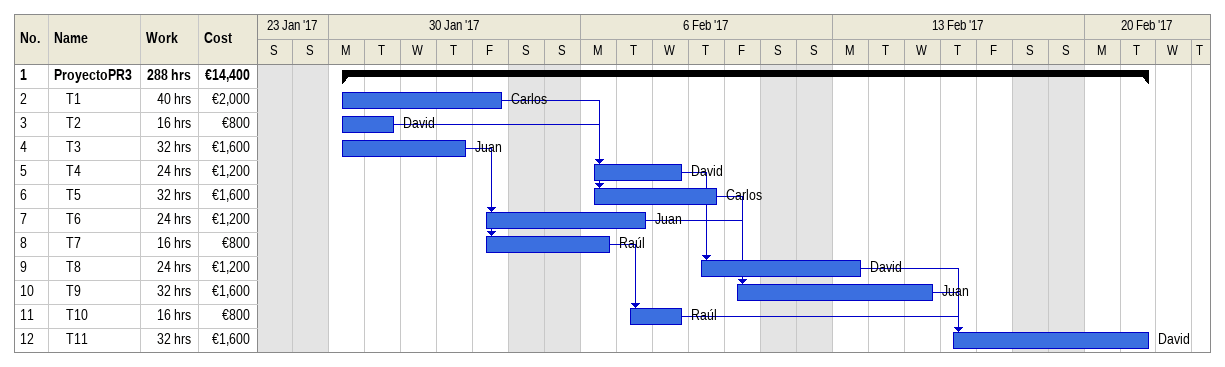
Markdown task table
| ID | Level | Task | Start | Finish | Predecessors | Resources | Work (h) | Cost (€) |
|---|---|---|---|---|---|---|---|---|
| 1 | 1 | **ProyectoPR3** | 2017-01-30 | 2017-02-21 |  |  | 288 | 14400 |
| 2 | 2 | T1 | 2017-01-30 | 2017-02-03 |  | Carlos | 40 | 2000 |
| 3 | 2 | T2 | 2017-01-30 | 2017-01-31 |  | David | 16 | 800 |
| 4 | 2 | T3 | 2017-01-30 | 2017-02-02 |  | Juan | 32 | 1600 |
| 5 | 2 | T4 | 2017-02-06 | 2017-02-08 | 2 | David | 24 | 1200 |
| 6 | 2 | T5 | 2017-02-06 | 2017-02-09 | 2, 3 | Carlos | 32 | 1600 |
| 7 | 2 | T6 | 2017-02-03 | 2017-02-07 | 4 | Juan | 24 | 1200 |
| 8 | 2 | T7 | 2017-02-03 | 2017-02-06 | 4 | Raúl | 16 | 800 |
| 9 | 2 | T8 | 2017-02-09 | 2017-02-13 | 5 | David | 24 | 1200 |
| 10 | 2 | T9 | 2017-02-10 | 2017-02-15 | 6, 7 | Juan | 32 | 1600 |
| 11 | 2 | T10 | 2017-02-07 | 2017-02-08 | 8 | Raúl | 16 | 800 |
| 12 | 2 | T11 | 2017-02-16 | 2017-02-21 | 9, 10, 11 | David | 32 | 1600 |
